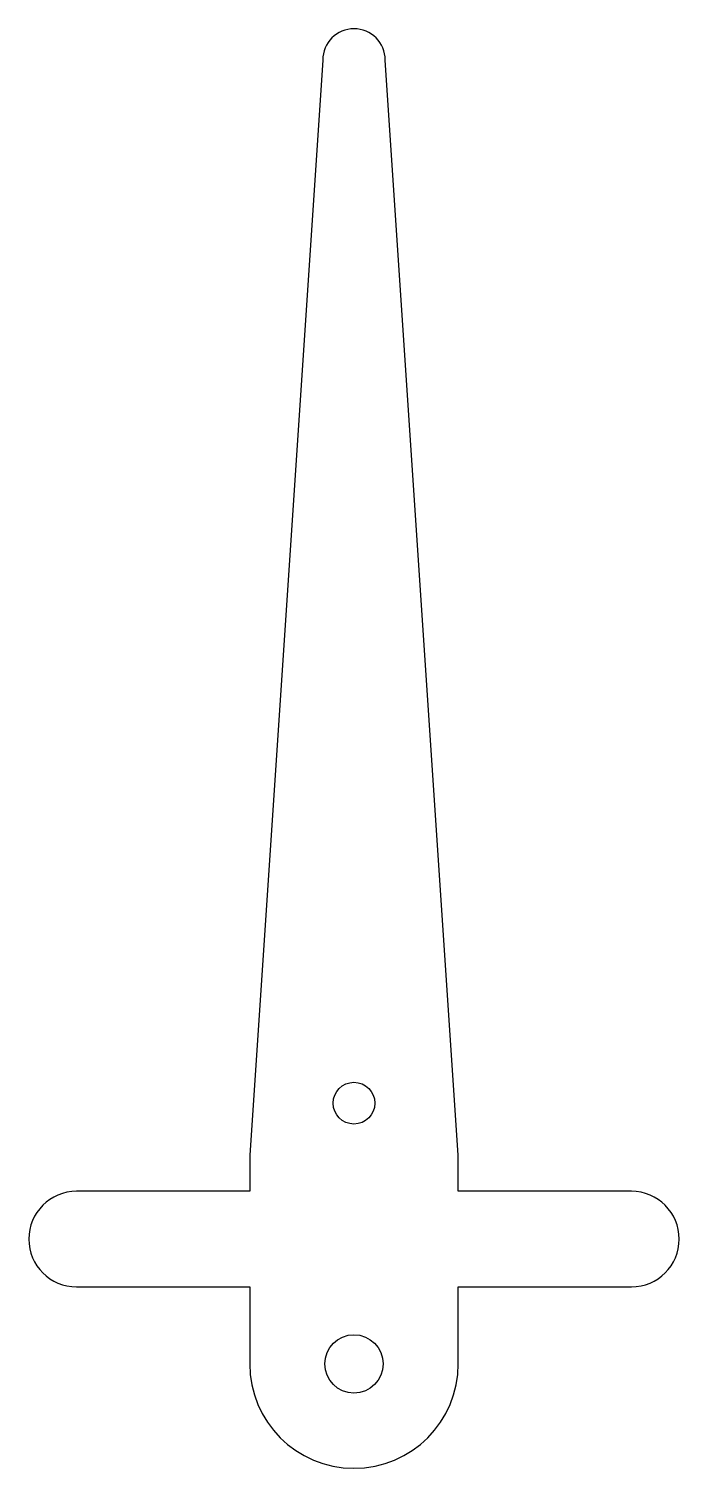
# Model space of a CAD drawing. Header units: millimetres. Extents: x 29.6 to 60.8, y -20.8 to 48.2.
import ezdxf

# ---------------------------------------------------------------- set-up
doc = ezdxf.new("R2010")
doc.units = ezdxf.units.MM
doc.layers.get('0').update_dxf_attribs({"true_color": 0xffffff})

msp = doc.modelspace()

# ---------------------------------------------------------------- linework, layer by layer
at = {"color": 7, "linetype": 'Continuous', "lineweight": 25, "true_color": 0xffffff}
for p, q in [((43.706, 46.738), (40.206, -5.762)), ((50.206, -5.762), (46.706, 46.738)), ((40.206, -5.762), (40.206, -7.488)), ((50.206, -7.488), (50.206, -5.762)), ((40.206, -7.488), (31.91, -7.488)), ((58.502, -7.488), (50.206, -7.488)), ((31.91, -12.068), (40.206, -12.068)), ((40.206, -12.068), (40.206, -15.762)), ((50.206, -15.762), (50.206, -12.068)), ((50.206, -12.068), (58.502, -12.068))]:
    msp.add_line(p, q, dxfattribs=at)
for centre, radius in [((45.206, -3.262), 1), ((45.206, -15.762), 1.4)]:
    msp.add_circle(centre, radius, dxfattribs=at)
for centre, radius, start, end in [((45.206, 46.738), 1.5, 0, 180), ((31.91, -9.778), 2.29, 90, 270), ((58.502, -9.778), 2.29, 270, 90), ((45.206, -15.762), 5, 180.00001, 359.99999)]:
    msp.add_arc(centre, radius, start, end, dxfattribs=at)

doc.saveas('drawing.dxf')
